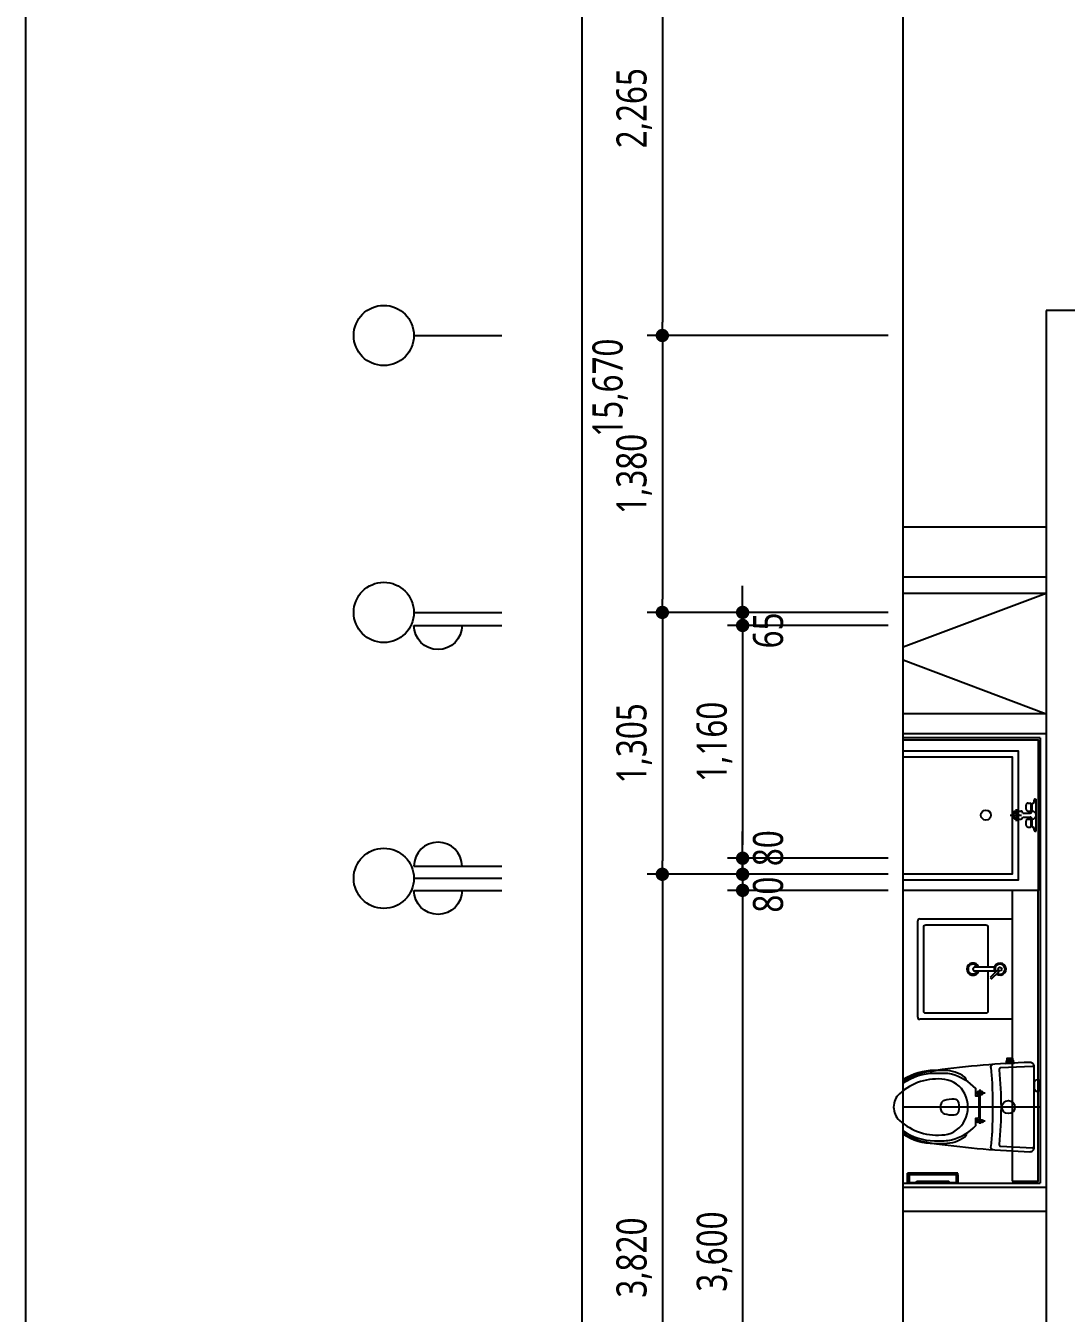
# Model space of a CAD drawing. Header units: millimetres. Extents: x -33000 to 294000, y 0 to 42408.
# Drawn here: x 127235 to 132418, y 11087 to 17503 of the extents above; entities that cross this region are included whole.
import ezdxf

# ---------------------------------------------------------------- set-up
doc = ezdxf.new("R2010")
doc.units = ezdxf.units.MM
doc.header["$LTSCALE"] = 50
doc.linetypes.add('XR-Unit-Plan$0$HIDDEN', pattern=[2, 1, -1])
doc.layers.add('arch', color=8, linetype='Continuous')
doc.layers.add('cloud', color=7, linetype='Continuous', true_color=0xb3ef8f, plot=False)
doc.styles.add('ANU-TEXT 0', font='malgun.ttf', dxfattribs={"width": 0.8})
doc.dimstyles.new('UDIM-외부', dxfattribs={"dimscale": 50, "dimtxt": 3, "dimasz": 1.33, "dimexe": 1.5, "dimexo": 1.5, "dimgap": 1, "dimtad": 1, "dimdec": 0, "dimzin": 0, "dimdsep": 46, "dimlunit": 6, "dimtxsty": 'ANU-TEXT 0', "dimblk": 'DOT', "dimcen": 0.09, "dimdle": 1.5, "dimclrd": 256, "dimclre": 256, "dimclrt": 3, "dimadec": 0, "dimazin": 0, "dimtfac": 1, "dimtdec": 0, "dimtix": 1, "dimtmove": 2, "dimatfit": 3, "dimfxl": 1.5, "dimtolj": 1, "dimtzin": 0, "dimlwd": -1, "dimarcsym": 0})

# ---------------------------------------------------------------- blocks, each defined once
blk = doc.blocks.new('_Dot')
at = {"color": 0, "linetype": 'ByBlock', "lineweight": -2}
blk.add_line((-0.5, 0), (-1, 0), dxfattribs=at)
at = {"color": 0, "linetype": 'ByBlock', "const_width": 0.5}
blk.add_lwpolyline([(-0.25, 0, 1), (0.25, 0, 1)], format="xyb", close=True, dxfattribs=at)
blk = doc.blocks.new('*D211')
at = {"transparency": 16777216}
for p, q in [((130806.2, 14646.1), (130806.2, 14712.6)), ((130806.2, 14579.6), (130806.2, 14514.6)), ((130806.2, 14448.1), (130806.2, 14381.6))]:
    blk.add_line(p, q, dxfattribs=at)
at = {"lineweight": -2, "transparency": 16777216}
for p, q in [((131531.2, 14579.6), (130731.2, 14579.6)), ((131531.2, 14514.6), (130731.2, 14514.6))]:
    blk.add_line(p, q, dxfattribs=at)
at = {"layer": 'Defpoints', "color": 0, "transparency": 16777216}
for p in [(131606.2, 14579.6), (130806.2, 14514.6), (131606.2, 14514.6)]:
    blk.add_point(p, dxfattribs=at)
at = {"transparency": 16777216, "xscale": 66.5, "yscale": 66.5, "zscale": 66.5}
for p, rotation in [((130806.2, 14579.6), 270), ((130806.2, 14514.6), 90)]:
    blk.add_blockref('_Dot', p, dxfattribs=dict(at, rotation=rotation))
at = {"transparency": 16777216, "insert": (130933.7, 14489.6), "char_height": 150, "attachment_point": 5, "rotation": 90, "style": 'ANU-TEXT 0'}
blk.add_mtext('\\A1;65', dxfattribs=at)
blk = doc.blocks.new('*D212')
at = {"lineweight": -2, "transparency": 16777216}
for p, q in [((131531.2, 14514.6), (130731.2, 14514.6)), ((131531.2, 13354.6), (130731.2, 13354.6))]:
    blk.add_line(p, q, dxfattribs=at)
at = {"transparency": 16777216}
blk.add_line((130806.2, 14448.1), (130806.2, 13421.1), dxfattribs=at)
at = {"layer": 'Defpoints', "color": 0, "transparency": 16777216}
for p in [(131606.2, 14514.6), (130806.2, 13354.6), (131606.2, 13354.6)]:
    blk.add_point(p, dxfattribs=at)
at = {"transparency": 16777216, "xscale": 66.5, "yscale": 66.5, "zscale": 66.5}
for p, rotation in [((130806.2, 14514.6), 90), ((130806.2, 13354.6), 270)]:
    blk.add_blockref('_Dot', p, dxfattribs=dict(at, rotation=rotation))
at = {"transparency": 16777216, "insert": (130665.7, 13934.6), "char_height": 150, "attachment_point": 5, "rotation": 90, "style": 'ANU-TEXT 0'}
blk.add_mtext('\\A1;1,160', dxfattribs=at)
blk = doc.blocks.new('*D213')
at = {"transparency": 16777216}
for p, q in [((130806.2, 13421.1), (130806.2, 13487.6)), ((130806.2, 13354.6), (130806.2, 13274.6)), ((130806.2, 13208.1), (130806.2, 13141.6))]:
    blk.add_line(p, q, dxfattribs=at)
at = {"lineweight": -2, "transparency": 16777216}
for p, q in [((131531.2, 13354.6), (130731.2, 13354.6)), ((131531.2, 13274.6), (130731.2, 13274.6))]:
    blk.add_line(p, q, dxfattribs=at)
at = {"layer": 'Defpoints', "color": 0, "transparency": 16777216}
for p in [(131606.2, 13354.6), (130806.2, 13274.6), (131606.2, 13274.6)]:
    blk.add_point(p, dxfattribs=at)
at = {"transparency": 16777216, "xscale": 66.5, "yscale": 66.5, "zscale": 66.5}
for p, rotation in [((130806.2, 13354.6), 270), ((130806.2, 13274.6), 90)]:
    blk.add_blockref('_Dot', p, dxfattribs=dict(at, rotation=rotation))
at = {"transparency": 16777216, "insert": (130933.7, 13404.6), "char_height": 150, "attachment_point": 5, "rotation": 90, "style": 'ANU-TEXT 0'}
blk.add_mtext('\\A1;80', dxfattribs=at)
blk = doc.blocks.new('*D214')
at = {"transparency": 16777216}
for p, q in [((130806.2, 13341.1), (130806.2, 13407.6)), ((130806.2, 13274.6), (130806.2, 13194.6)), ((130806.2, 13128.1), (130806.2, 13061.6))]:
    blk.add_line(p, q, dxfattribs=at)
at = {"lineweight": -2, "transparency": 16777216}
for p, q in [((131531.2, 13274.6), (130731.2, 13274.6)), ((131531.2, 13194.6), (130731.2, 13194.6))]:
    blk.add_line(p, q, dxfattribs=at)
at = {"layer": 'Defpoints', "color": 0, "transparency": 16777216}
for p in [(131606.2, 13274.6), (130806.2, 13194.6), (131606.2, 13194.6)]:
    blk.add_point(p, dxfattribs=at)
at = {"transparency": 16777216, "xscale": 66.5, "yscale": 66.5, "zscale": 66.5}
for p, rotation in [((130806.2, 13274.6), 270), ((130806.2, 13194.6), 90)]:
    blk.add_blockref('_Dot', p, dxfattribs=dict(at, rotation=rotation))
at = {"transparency": 16777216, "insert": (130933.7, 13173.2), "char_height": 150, "attachment_point": 5, "rotation": 90, "style": 'ANU-TEXT 0'}
blk.add_mtext('\\A1;80', dxfattribs=at)
blk = doc.blocks.new('*D215')
at = {"lineweight": -2, "transparency": 16777216}
for p, q in [((131531.2, 13194.6), (130731.2, 13194.6)), ((131531.2, 9594.6), (130731.2, 9594.6))]:
    blk.add_line(p, q, dxfattribs=at)
at = {"transparency": 16777216}
blk.add_line((130806.2, 13128.1), (130806.2, 9661.1), dxfattribs=at)
at = {"layer": 'Defpoints', "color": 0, "transparency": 16777216}
for p in [(131606.2, 13194.6), (130806.2, 9594.6), (131606.2, 9594.6)]:
    blk.add_point(p, dxfattribs=at)
at = {"transparency": 16777216, "xscale": 66.5, "yscale": 66.5, "zscale": 66.5}
for p, rotation in [((130806.2, 13194.6), 90), ((130806.2, 9594.6), 270)]:
    blk.add_blockref('_Dot', p, dxfattribs=dict(at, rotation=rotation))
at = {"transparency": 16777216, "insert": (130666.1, 11394.6), "char_height": 150, "attachment_point": 5, "rotation": 90, "style": 'ANU-TEXT 0'}
blk.add_mtext('\\A1;3,600', dxfattribs=at)
blk = doc.blocks.new('*D221')
at = {"lineweight": -2, "transparency": 16777216}
for p, q in [((131531.2, 18224.6), (130331.2, 18224.6)), ((131531.2, 15959.6), (130331.2, 15959.6))]:
    blk.add_line(p, q, dxfattribs=at)
at = {"transparency": 16777216}
blk.add_line((130406.2, 18158.1), (130406.2, 16026.1), dxfattribs=at)
at = {"layer": 'Defpoints', "color": 0, "transparency": 16777216}
for p in [(131606.2, 18224.6), (130406.2, 15959.6), (131606.2, 15959.6, 0)]:
    blk.add_point(p, dxfattribs=at)
at = {"transparency": 16777216, "xscale": 66.5, "yscale": 66.5, "zscale": 66.5}
for p, rotation in [((130406.2, 18224.6), 90), ((130406.2, 15959.6), 270)]:
    blk.add_blockref('_Dot', p, dxfattribs=dict(at, rotation=rotation))
at = {"transparency": 16777216, "insert": (130266.1, 17092.1), "char_height": 150, "attachment_point": 5, "rotation": 90, "style": 'ANU-TEXT 0'}
blk.add_mtext('\\A1;2,265', dxfattribs=at)
blk = doc.blocks.new('*D222')
at = {"lineweight": -2, "transparency": 16777216}
for p, q in [((131531.2, 14579.6), (130331.2, 14579.6)), ((131531.2, 13274.6), (130331.2, 13274.6))]:
    blk.add_line(p, q, dxfattribs=at)
at = {"transparency": 16777216}
blk.add_line((130406.2, 14513.1), (130406.2, 13341.1), dxfattribs=at)
at = {"layer": 'Defpoints', "color": 0, "transparency": 16777216}
for p in [(131606.2, 14579.6), (130406.2, 13274.6), (131606.2, 13274.6)]:
    blk.add_point(p, dxfattribs=at)
at = {"transparency": 16777216, "xscale": 66.5, "yscale": 66.5, "zscale": 66.5}
for p, rotation in [((130406.2, 14579.6), 90), ((130406.2, 13274.6), 270)]:
    blk.add_blockref('_Dot', p, dxfattribs=dict(at, rotation=rotation))
at = {"transparency": 16777216, "insert": (130265.7, 13927.1), "char_height": 150, "attachment_point": 5, "rotation": 90, "style": 'ANU-TEXT 0'}
blk.add_mtext('\\A1;1,305', dxfattribs=at)
blk = doc.blocks.new('*D223')
at = {"lineweight": -2, "transparency": 16777216}
for p, q in [((131531.2, 13274.6), (130331.2, 13274.6)), ((131531.2, 9454.6), (130331.2, 9454.6))]:
    blk.add_line(p, q, dxfattribs=at)
at = {"transparency": 16777216}
blk.add_line((130406.2, 13208.1), (130406.2, 9521.1), dxfattribs=at)
at = {"layer": 'Defpoints', "color": 0, "transparency": 16777216}
for p in [(131606.2, 13274.6), (130406.2, 9454.6), (131606.2, 9454.6)]:
    blk.add_point(p, dxfattribs=at)
at = {"transparency": 16777216, "xscale": 66.5, "yscale": 66.5, "zscale": 66.5}
for p, rotation in [((130406.2, 13274.6), 90), ((130406.2, 9454.6), 270)]:
    blk.add_blockref('_Dot', p, dxfattribs=dict(at, rotation=rotation))
at = {"transparency": 16777216, "insert": (130266.1, 11364.6), "char_height": 150, "attachment_point": 5, "rotation": 90, "style": 'ANU-TEXT 0'}
blk.add_mtext('\\A1;3,820', dxfattribs=at)
blk = doc.blocks.new('*D224')
at = {"lineweight": -2, "transparency": 16777216}
for p, q in [((131531.2, 23514.6), (129931.2, 23514.6)), ((131531.2, 7844.6), (129931.2, 7844.6))]:
    blk.add_line(p, q, dxfattribs=at)
at = {"transparency": 16777216}
blk.add_line((130006.2, 7911.1), (130006.2, 23448.1), dxfattribs=at)
at = {"layer": 'Defpoints', "color": 0, "transparency": 16777216}
for p in [(130006.2, 23514.6), (131606.2, 23514.6), (131606.2, 7844.6)]:
    blk.add_point(p, dxfattribs=at)
at = {"transparency": 16777216, "xscale": 66.5, "yscale": 66.5, "zscale": 66.5}
for p, rotation in [((130006.2, 23514.6), 90), ((130006.2, 7844.6), 270)]:
    blk.add_blockref('_Dot', p, dxfattribs=dict(at, rotation=rotation))
at = {"transparency": 16777216, "insert": (130146.7, 15699.6), "char_height": 150, "attachment_point": 5, "rotation": 90, "style": 'ANU-TEXT 0'}
blk.add_mtext('\\A1;15,670', dxfattribs=at)
blk = doc.blocks.new('중심')
blk.add_line((-350, 0), (0, 0))
blk.add_circle((-470, 0), 120)
blk = doc.blocks.new('안목')
blk.add_line((-350, 0), (0, 0))
blk.add_arc((-254, 0), 96, 0, 180)
blk = doc.blocks.new('*D204')
at = {"lineweight": -2, "transparency": 16777216}
for p, q in [((131531.2, 15959.6), (130331.2, 15959.6)), ((131531.2, 14579.6), (130331.2, 14579.6))]:
    blk.add_line(p, q, dxfattribs=at)
at = {"transparency": 16777216}
blk.add_line((130406.2, 15893.1), (130406.2, 14646.1), dxfattribs=at)
at = {"layer": 'Defpoints', "color": 0, "transparency": 16777216}
for p in [(131606.2, 15959.6, 0), (130406.2, 14579.6), (131606.2, 14579.6)]:
    blk.add_point(p, dxfattribs=at)
at = {"transparency": 16777216, "xscale": 66.5, "yscale": 66.5, "zscale": 66.5}
for p, rotation in [((130406.2, 15959.6), 90), ((130406.2, 14579.6), 270)]:
    blk.add_blockref('_Dot', p, dxfattribs=dict(at, rotation=rotation))
at = {"transparency": 16777216, "insert": (130265.7, 15269.6), "char_height": 150, "attachment_point": 5, "rotation": 90, "style": 'ANU-TEXT 0'}
blk.add_mtext('\\A1;1,380', dxfattribs=at)

msp = doc.modelspace()

# ---------------------------------------------------------------- linework, layer by layer
at = {"layer": 'arch'}
for p, q in [((131606.2, 7285.8), (131606.2, 25474.6)), ((135868.3, 16084.6), (132318.3, 16084.6)), ((132318.3, 16084.6), (132318.3, 9339.6)), ((132318.3, 15004.6), (131606.2, 15004.6)), ((132318.3, 14754.6), (131606.2, 14754.6)), ((132318.3, 14754.6), (132318.3, 9339.6)), ((132318.3, 14674.6), (131606.2, 14674.6)), ((132318.3, 14674.6), (131606.2, 14405.9)), ((131606.2, 14343.3), (132318.3, 14074.6)), ((132318.3, 14074.6), (131606.2, 14074.6)), ((132318.3, 13974.6), (131606.2, 13974.6)), ((132288.3, 13954.6), (131606.2, 13954.6)), ((132288.3, 13954.6), (132288.3, 11734.6)), ((132218.3, 13599.6), (132218.3, 13619.6)), ((132228.3, 13629.6), (132238.3, 13629.6)), ((132243.3, 13594.6), (132243.3, 13624.6)), ((132248.3, 13629.6), (132253.3, 13629.6)), ((132248.3, 13589.6), (132248.3, 13629.6)), ((132258.3, 13634.6), (132258.3, 13644.6)), ((132263.3, 13649.6), (132268.3, 13649.6)), ((132268.3, 13489.6), (132268.3, 13649.6)), ((132138.3, 13569.6), (132195.6, 13569.6)), ((132168.3, 13599.1), (132168.3, 13538.6)), ((132168.3, 13589.6), (132191.4, 13589.6)), ((132168.3, 13549.6), (132192.4, 13549.6)), ((132201.4, 13579.6), (132238.3, 13579.6)), ((132201.4, 13558.6), (132201.4, 13559.6)), ((132201.4, 13559.6), (132238.3, 13559.6)), ((132218.3, 13519.6), (132218.3, 13539.6)), ((132228.3, 13589.6), (132238.3, 13589.6)), ((132228.3, 13549.6), (132238.3, 13549.6)), ((132243.3, 13514.6), (132243.3, 13544.6)), ((132248.3, 13509.6), (132248.3, 13549.6)), ((132228.3, 13509.6), (132238.3, 13509.6)), ((132248.3, 13509.6), (132253.3, 13509.6)), ((132258.3, 13494.6), (132258.3, 13504.6)), ((132263.3, 13489.6), (132268.3, 13489.6)), ((131678.3, 12562.1), (131678.3, 13042.1)), ((131688.3, 13052.1), (132148.3, 13052.1)), ((132148.3, 13052.1), (132148.3, 12552.1)), ((132060, 12812.1), (131963.3, 12812.1)), ((132060, 12792.1), (131963.3, 12792.1)), ((132080.4, 12797.8), (132076.6, 12794)), ((132084, 12794.2), (132080.2, 12790.4)), ((132148.3, 12552.1), (131688.3, 12552.1)), ((132120.7, 12334.7), (132120.1, 12344.7)), ((132155.6, 12336.7), (132155, 12346.7)), ((131988.3, 12202.2), (131988.3, 12030.7)), ((132258.3, 12231.9), (132260.3, 12231.9)), ((132258.3, 12211.4), (132260.3, 12211.4)), ((132014.5, 12184.6), (131969.1, 12184.6)), ((132290.8, 12114.6), (131606.2, 12114.6)), ((132014.5, 12044.6), (131968.3, 12044.6)), ((131628.3, 11776.6), (131636.3, 11784.6)), ((131628.3, 11734.6), (131628.3, 11784.6)), ((131878.3, 11784.6), (131628.3, 11784.6)), ((131634.6, 11782.9), (131628.3, 11782.9)), ((131628.3, 11776.6), (131628.3, 11736.6)), ((131633.3, 11774.5), (131638.4, 11779.6)), ((131633.3, 11774.5), (131633.3, 11736.6)), ((131636.3, 11784.6), (131870.3, 11784.6)), ((131636.3, 11776.1), (131638.8, 11778.6)), ((131636.3, 11776.1), (131636.3, 11736.6)), ((131638.4, 11779.6), (131868.2, 11779.6)), ((131638.8, 11778.6), (131867.8, 11778.6)), ((131665.3, 11736.6), (131673.3, 11743.6)), ((131833.3, 11743.6), (131673.3, 11743.6)), ((131685.3, 11743.6), (131685.3, 11734.6)), ((131821.3, 11743.6), (131821.3, 11734.6)), ((131841.3, 11736.6), (131833.3, 11743.6)), ((131870.3, 11776.1), (131867.8, 11778.6)), ((131873.3, 11774.5), (131868.2, 11779.6)), ((131878.3, 11776.6), (131870.3, 11784.6)), ((131870.3, 11776.1), (131870.3, 11736.6)), ((131878.3, 11782.9), (131872, 11782.9)), ((131873.3, 11774.5), (131873.3, 11736.6)), ((131878.3, 11734.6), (131878.3, 11784.6)), ((131878.3, 11776.6), (131878.3, 11736.6)), ((131606.2, 11734.6), (132288.3, 11734.6)), ((131606.2, 11714.6), (132318.3, 11714.6)), ((131878.3, 11736.6), (131628.3, 11736.6)), ((131628.3, 11736.6), (131636.3, 11736.6)), ((131628.3, 11734.6), (131628.3, 11736.6)), ((131878.3, 11734.6), (131628.3, 11734.6)), ((131665.3, 11736.6), (131678.3, 11736.6)), ((131670.8, 11734.6), (131835.8, 11734.6)), ((131678.3, 11736.6), (131678.3, 11734.6)), ((131679.8, 11734.6), (131681.8, 11737.6)), ((131680.8, 11740.6), (131685.3, 11740.6)), ((131681.8, 11737.6), (131683.3, 11737.6)), ((131683.3, 11740.5), (131683.3, 11734.6)), ((131683.3, 11740.5), (131685.3, 11740.5)), ((131685.3, 11740.5), (131685.3, 11734.6)), ((131815.8, 11736.6), (131690.8, 11736.6)), ((131825.8, 11740.6), (131821.3, 11740.6)), ((131821.3, 11740.5), (131821.3, 11734.6)), ((131823.3, 11740.5), (131821.3, 11740.5)), ((131821.3, 11736.6), (131821.3, 11734.6)), ((131823.3, 11740.5), (131823.3, 11734.6)), ((131823.3, 11737.6), (131824.8, 11737.6)), ((131825.8, 11736.6), (131825.8, 11740.6)), ((131841.3, 11736.6), (131828.3, 11736.6)), ((131828.3, 11736.6), (131828.3, 11734.6)), ((131870.3, 11736.6), (131878.3, 11736.6)), ((131878.3, 11734.6), (131878.3, 11736.6)), ((132318.3, 11594.6), (131606.2, 11594.6))]:
    msp.add_line(p, q, dxfattribs=at)
at = {"layer": 'arch', "linetype": 'XR-Unit-Plan$0$HIDDEN'}
msp.add_line((131680.8, 11740.6), (131680.8, 11736.6), dxfattribs=at)
at = {"layer": 'arch', "linetype": 'XR-Unit-Plan$0$HIDDEN', "lineweight": 5}
msp.add_line((131685.3, 11736.6), (131685.3, 11734.6), dxfattribs=at)
at = {"layer": 'arch', "lineweight": 5}
msp.add_line((131826.8, 11734.6), (131824.8, 11737.6), dxfattribs=at)
at = {"layer": 'arch'}
for points in [[(131606.2, 13944.6), (132278.3, 13944.6), (132278.3, 13194.6), (131606.2, 13194.6)], [(131606.2, 13889.6), (132178.3, 13889.6), (132178.3, 13244.6), (131606.2, 13244.6)], [(131606.2, 13859.6), (132148.3, 13859.6), (132148.3, 13274.6), (131606.2, 13274.6)], [(132148.3, 11744.6), (132278.3, 11744.6), (132278.3, 13194.6), (132148.3, 13194.6), (132148.3, 11744.6)], [(132155.6, 12336.7), (132120.7, 12334.7), (132117.2, 12333), (132159.2, 12335.4), (132155.6, 12336.7)], [(132117.2, 12333), (132117.3, 12331.5), (132159.3, 12333.9), (132159.2, 12335.4)], [(132152.9, 12349.6), (132121.9, 12347.8), (132120.1, 12344.7), (132155, 12346.7), (132152.9, 12349.6)], [(132123.9, 12356.9), (132124.3, 12358), (132149.3, 12359.4), (132149.8, 12358.4)], [(132124.4, 12347.9), (132123.9, 12356.9), (132149.8, 12358.4), (132150.4, 12349.4)]]:
    msp.add_lwpolyline(points, dxfattribs=at)
for points in [[(132028.3, 12792.1), (132028.3, 12592.1, -0.414214), (132018.3, 12582.1), (131718.3, 12582.1, -0.414214), (131708.3, 12592.1), (131708.3, 13012.1, -0.414214), (131718.3, 13022.1), (132018.3, 13022.1, -0.414214), (132028.3, 13012.1), (132028.3, 12812.1)], [(131771.3, 11932.1, 0.026367), (132237.6, 11892.1, 0.423851), (132258.3, 11912.1), (132258.3, 12317.1, 0.425754), (132237.5, 12337.1)], [(132052.6, 11902.1, -0.429692), (132043.4, 11913.3, 0.019344), (132050.2, 11990.3, 0.024868), (132050.2, 12238.9, 0.019344), (132043.4, 12315.9, -0.429692), (132052.6, 12327.2)], [(131587.5, 12048.3, 0.221806), (131813.2, 11977, 0.252391), (131913.3, 12049.2, 0.229511), (131913.3, 12180, 0.252391), (131813.2, 12252.2, 0.221806), (131587.5, 12180.9, 0.439626), (131587.5, 12048.3)], [(131606.2, 12245.5, -0.105415), (131730.7, 12291.3, -0.002405), (131771.1, 12297.1)], [(131921.1, 12245.3, 0.190118), (131912.8, 12264.2, 0.156502), (131810.4, 12297.1), (131761.3, 12297.1, 0.144851), (131606.2, 12251.2, 0.144851)], [(131761.3, 11947.1), (131810.4, 11947.1, 0.056687), (131846.5, 11951.2, 0.135249), (131968.3, 12022.2), (131968.3, 12059.5), (131976.8, 12059.5, 0.414214), (131984.8, 12067.5), (131984.8, 12161.6, 0.414215), (131976.8, 12169.6), (131968.3, 12169.6), (131968.3, 12207, 0.135249), (131846.5, 12278, 0.056687), (131810.4, 12282.1), (131761.3, 12282.1, 0.154173), (131606.2, 12233.1, 0.154173)], [(132249.9, 12317.1), (132090.9, 12309.5, 0.43162), (132083.4, 12300.7, -0.053449), (132083.4, 11928.6, 0.43162), (132090.9, 11919.7), (132249.9, 11912.1, 0.428265), (132258.3, 11920.1), (132258.3, 12309.1, 0.414214), (132250.3, 12317.1)], [(131977.9, 12191.6, 0.78988), (131977.9, 12177.6), (131999.1, 12177.6, 0.789887), (131999.1, 12191.6), (131977.9, 12191.6)], [(132260.3, 12205.6), (132260.3, 12237.6, -0.414214), (132274.3, 12251.6), (132278.3, 12251.6), (132278.3, 12191.6), (132274.3, 12191.6, -0.414214), (132260.3, 12205.6)], [(131883.1, 12092.8, 0.159993), (131883.1, 12136.4, 0.310118), (131860.6, 12153.6, 0.083735), (131811, 12147.8, 0.231506), (131794.8, 12133, 0.190916), (131794.8, 12096.2, 0.231506), (131811, 12081.4, 0.083735), (131860.6, 12075.6, 0.310118), (131883.1, 12092.8)], [(131977.9, 12051.6), (131999.1, 12051.6, -0.789887), (131999.1, 12037.6), (131977.9, 12037.6, -0.78988), (131977.9, 12051.6)], [(131606.2, 11996.1, 0.154173), (131761.3, 11947.1)], [(131921.1, 11983.9, -0.190118), (131912.8, 11964.9, -0.156502), (131810.4, 11932.1), (131761.3, 11932.1, -0.144851), (131606.2, 11978, -0.144851)], [(131606.2, 11983.8, 0.103964), (131729.7, 11938.1, 0.002371), (131771.3, 11932.1)]]:
    msp.add_lwpolyline(points, format="xyb", dxfattribs=at)
msp.add_lwpolyline([(132039.5, 12760.4), (132046.6, 12753.3), (132081.9, 12788.7), (132074.9, 12795.7)], close=True, dxfattribs=at)
for centre, radius in [((132018.3, 13569.6), 25), ((132168.3, 13569.6), 12.9), ((132088.3, 12802.1), 9), ((132130.3, 12114.6), 32.5)]:
    msp.add_circle(centre, radius, dxfattribs=at)
for centre, radius, start, end in [((132228.3, 13619.6), 10, 90, 180), ((132238.3, 13624.6), 5, 0, 90), ((132253.3, 13634.6), 5, 270, 0), ((132263.3, 13644.6), 5, 90, 180), ((132168.3, 13569.6), 20, 90, 180), ((132168.3, 13569.6), 20, 180, 270), ((132191.4, 13579.6), 10, 0, 90), ((132192.4, 13558.6), 9, 270, 0), ((132228.3, 13599.6), 10, 180, 270), ((132228.3, 13539.6), 10, 90, 180), ((132238.3, 13594.6), 5, 270, 0), ((132238.3, 13589.6), 10, 270, 0), ((132238.3, 13549.6), 10, 0, 90), ((132238.3, 13544.6), 5, 0, 90), ((132248.3, 13569.6), 20, 270, 90), ((132228.3, 13519.6), 10, 180, 270), ((132238.3, 13514.6), 5, 270, 0), ((132253.3, 13504.6), 5, 0, 90), ((132263.3, 13494.6), 5, 180, 270), ((131688.3, 13042.1), 10, 90, 180), ((131953.3, 12802.1), 30.8, 18.92459, 341.07541), ((132088.3, 12802.1), 30, 234.59407, 215.40593), ((131953.3, 12802.1), 24.2, 24.37162, 335.62838), ((131963.3, 12802.1), 10, 90, 270), ((132088.3, 12802.1), 25, 236.53696, 213.46304), ((131688.3, 12562.1), 10, 180, 270), ((132383.2, 7898.9), 4440.6, 91.87888, 97.92325)]:
    msp.add_arc(centre, radius, start, end, dxfattribs=at)
at = {"layer": 'cloud'}
msp.add_lwpolyline([(127235, 28850), (163950, 28850), (163950, 909.2), (127235, 909.2)], close=True, dxfattribs=at)

# ---------------------------------------------------------------- block references
at = {"xscale": 1.25, "yscale": 1.25, "zscale": 1.25}
for name, p in [('중심', (129606.2, 15959.6)), ('중심', (129606.2, 14579.6)), ('안목', (129606.2, 13314.6)), ('중심', (129606.2, 13254.6))]:
    msp.add_blockref(name, p, dxfattribs=at)
at = {"xscale": -1.25, "yscale": 1.25, "zscale": 1.25, "rotation": 180}
for p in [(129606.2, 14514.6), (129606.2, 13194.6)]:
    msp.add_blockref('안목', p, dxfattribs=at)

# ---------------------------------------------------------------- dimensions: what is measured, and where the dimension line sits
for base, p1, p2, picture, middle in [((130006.2, 23514.6), (131606.2, 7844.6), (131606.2, 23514.6), '*D224', (130146.7, 15699.6)), ((130806.2, 14514.6), (131606.2, 14579.6), (131606.2, 14514.6), '*D211', (130933.7, 14489.6)), ((130806.2, 13274.6), (131606.2, 13354.6), (131606.2, 13274.6), '*D213', (130933.7, 13404.6)), ((130806.2, 13194.6), (131606.2, 13274.6), (131606.2, 13194.6), '*D214', (130933.7, 13173.2))]:
    dim = msp.add_linear_dim(base=base, p1=p1, p2=p2, angle=90, dimstyle='UDIM-외부', override={"dimclrt": 256})
    dim.commit()
    dim.dimension.update_dxf_attribs({"geometry": picture, "text_midpoint": middle, "dimtype": 160})
for base, p1, p2, picture, middle in [((130406.2, 15959.6), (131606.2, 18224.6), (131606.2, 15959.6), '*D221', (130266.1, 17092.1)), ((130406.2, 14579.6), (131606.2, 15959.6), (131606.2, 14579.6), '*D204', (130265.7, 15269.6)), ((130406.2, 13274.6), (131606.2, 14579.6), (131606.2, 13274.6), '*D222', (130265.7, 13927.1)), ((130806.2, 13354.6), (131606.2, 14514.6), (131606.2, 13354.6), '*D212', (130665.7, 13934.6)), ((130406.2, 9454.6), (131606.2, 13274.6), (131606.2, 9454.6), '*D223', (130266.1, 11364.6)), ((130806.2, 9594.6), (131606.2, 13194.6), (131606.2, 9594.6), '*D215', (130666.1, 11394.6))]:
    dim = msp.add_linear_dim(base=base, p1=p1, p2=p2, angle=90, dimstyle='UDIM-외부', override={"dimclrt": 256})
    dim.commit()
    dim.dimension.update_dxf_attribs({"geometry": picture, "text_midpoint": middle})

doc.saveas('drawing.dxf')
